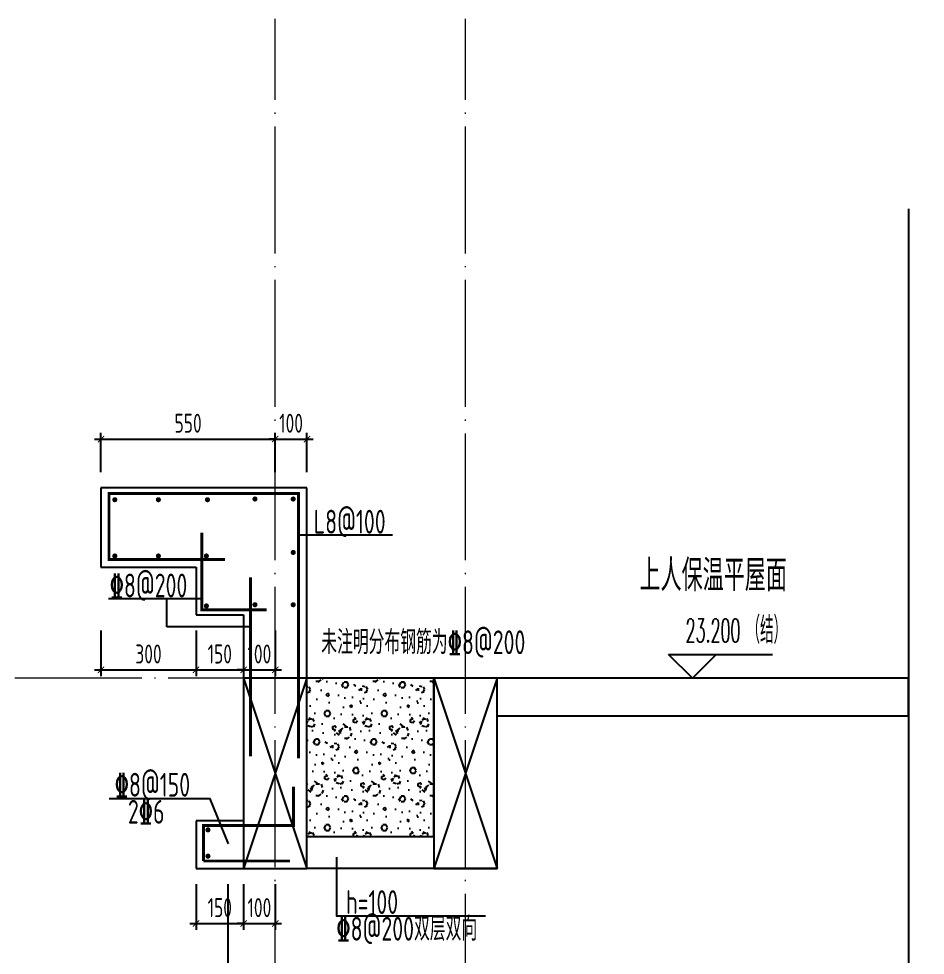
# Model space of a CAD drawing. Extents: x -668857 to 154266, y -275694 to 291306.
# Drawn here: x -18452 to -15592, y 159825 to 162779 of the extents above; entities that cross this region are included whole.
import ezdxf

# ---------------------------------------------------------------- set-up
doc = ezdxf.new("R2010")
doc.units = 0
doc.header["$LTSCALE"] = 1000
doc.linetypes.add('DOTE', pattern=[2.42, 2, -0.2, 0.02, -0.2])
doc.layers.get('0').update_dxf_attribs({"linetype": 'CONTINUOUS'})
doc.layers.get('DEFPOINTS').update_dxf_attribs({"linetype": 'CONTINUOUS'})
for name, color, linetype in [('3-屋面构造层', 157, 'CONTINUOUS'), ('DIM', 2, 'CONTINUOUS'), ('DIM_ELEV', 3, 'CONTINUOUS'), ('DIM_SYMB', 3, 'CONTINUOUS'), ('PUB_DIM', 3, 'CONTINUOUS'), ('PUB_TEXT', 2, 'CONTINUOUS'), ('REIN', 6, 'CONTINUOUS'), ('S-大样-砼线', 7, 'CONTINUOUS'), ('S-引出线', 40, 'CONTINUOUS'), ('TEXT', 2, 'CONTINUOUS'), ('WALL', 5, 'CONTINUOUS'), ('看线', 251, 'CONTINUOUS')]:
    doc.layers.add(name, color=color, linetype=linetype)
for name, color, linetype, lineweight in [('DOTE', 19, 'DOTE', 9), ('PUB_HATCH', 8, 'CONTINUOUS', 9), ('立面-洞口示意', 152, 'CONTINUOUS', 13)]:
    doc.layers.add(name, color=color, linetype=linetype, lineweight=lineweight)
doc.styles.add('_TCH_DIM', font='SIMPLEX.shx', dxfattribs={"width": 0.7, "bigfont": 'GBCBIG.shx'})
doc.styles.add('_TCH_DIM_T3', font='SIMPLEX', dxfattribs={"width": 0.705882, "bigfont": 'GBCBIG'})
doc.styles.add('TSSD_DIMENSION', font='Tssdeng.shx', dxfattribs={"width": 0.7, "bigfont": 'tssdchn.shx'})
doc.styles.add('TSSD_REIN', font='tssdeng.shx', dxfattribs={"width": 0.7, "height": 300, "bigfont": 'tssdchn.shx'})
doc.styles.add('w', font='tssdeng.shx', dxfattribs={"width": 0.8, "bigfont": 'tssdchn.shx'})
doc.dimstyles.new('_TCH_ARCH&&25', dxfattribs={"dimtxt": 74.375, "dimasz": 25, "dimexe": 62.5, "dimexo": 75, "dimgap": 25, "dimtad": 1, "dimdec": 0, "dimzin": 0, "dimdsep": 46, "dimtxsty": '_TCH_DIM_T3', "dimblk": 'ARCHTICK', "dimcen": 0.09, "dimclrt": 7, "dimazin": 0, "dimtfac": 1, "dimtdec": 0, "dimtix": 1, "dimtmove": 2, "dimatfit": 3, "dimldrblk": 'ARCHTICK', "dimfxl": 0, "dimtolj": 1, "dimtzin": 0, "dimarcsym": 0})
doc.dimstyles.new('TSSD_20_20', dxfattribs={"dimtxt": 60, "dimasz": 20, "dimexe": 20, "dimexo": 50, "dimgap": 20, "dimtad": 1, "dimdec": 0, "dimzin": 0, "dimdsep": 46, "dimtxsty": 'TSSD_DIMENSION', "dimblk": 'ARCHTICK', "dimblk1": 'ARCHTICK', "dimblk2": 'ARCHTICK', "dimcen": 0, "dimdle": 20, "dimclrt": 7, "dimadec": 0, "dimazin": 0, "dimtfac": 1, "dimtdec": 0, "dimtix": 1, "dimtmove": 2, "dimatfit": 3, "dimfxl": 0, "dimtolj": 1, "dimtzin": 0, "dimarcsym": 0})
pattern_1 = [(45, (0, 44.88), (-44.1941915, 44.1941915), [])]

# ---------------------------------------------------------------- blocks, each defined once
blk = doc.blocks.new('_ArchTick')
at = {"color": 0, "linetype": 'ByBlock', "const_width": 0.15}
blk.add_lwpolyline([(-0.5, -0.5), (0.5, 0.5)], dxfattribs=at)
blk = doc.blocks.new('*D3349')
at = {"layer": 'DEFPOINTS', "color": 0}
for p in [(-17892.9, 160099), (-17742.9, 160099), (-17742.9, 159925.3)]:
    blk.add_point(p, dxfattribs=at)
at = {"layer": 'DIM', "color": 0, "lineweight": -2}
for p, q in [((-17892.9, 160049), (-17892.9, 159905.3)), ((-17742.9, 160049), (-17742.9, 159905.3)), ((-17912.9, 159925.3), (-17722.9, 159925.3))]:
    blk.add_line(p, q, dxfattribs=at)
at = {"layer": 'DIM', "color": 0, "lineweight": -2, "xscale": 20, "yscale": 20, "zscale": 20, "rotation": 180}
blk.add_blockref('_ArchTick', (-17892.9, 159925.3), dxfattribs=at)
at = {"layer": 'DIM', "color": 0, "lineweight": -2, "xscale": 20, "yscale": 20, "zscale": 20}
blk.add_blockref('_ArchTick', (-17742.9, 159925.3), dxfattribs=at)
at = {"layer": 'DIM', "color": 7, "insert": (-17817.9, 159975.3), "char_height": 60, "attachment_point": 5, "style": 'TSSD_DIMENSION'}
blk.add_mtext('\\A1;150', dxfattribs=at)
blk = doc.blocks.new('*D3350')
at = {"layer": 'DEFPOINTS', "color": 0}
for p in [(-17742.9, 160099), (-17642.9, 160099), (-17642.9, 159925.3)]:
    blk.add_point(p, dxfattribs=at)
at = {"layer": 'DIM', "color": 0, "lineweight": -2}
for p, q in [((-17742.9, 160049), (-17742.9, 159905.3)), ((-17642.9, 160049), (-17642.9, 159905.3)), ((-17742.9, 159925.3), (-17762.9, 159925.3)), ((-17742.9, 159925.3), (-17642.9, 159925.3)), ((-17642.9, 159925.3), (-17622.9, 159925.3))]:
    blk.add_line(p, q, dxfattribs=at)
at = {"layer": 'DIM', "color": 0, "lineweight": -2, "xscale": 20, "yscale": 20, "zscale": 20}
blk.add_blockref('_ArchTick', (-17742.9, 159925.3), dxfattribs=at)
at = {"layer": 'DIM', "color": 0, "lineweight": -2, "xscale": 20, "yscale": 20, "zscale": 20, "rotation": 180}
blk.add_blockref('_ArchTick', (-17642.9, 159925.3), dxfattribs=at)
at = {"layer": 'DIM', "color": 7, "insert": (-17692.9, 159975.3), "char_height": 60, "attachment_point": 5, "style": 'TSSD_DIMENSION'}
blk.add_mtext('\\A1;100', dxfattribs=at)
blk = doc.blocks.new('*D3354')
at = {"layer": 'DEFPOINTS', "color": 0}
for p in [(-18192.9, 160899), (-17892.9, 160899), (-17892.9, 160725.3)]:
    blk.add_point(p, dxfattribs=at)
at = {"layer": 'DIM', "color": 0, "lineweight": -2}
for p, q in [((-18192.9, 160849), (-18192.9, 160705.3)), ((-17892.9, 160849), (-17892.9, 160705.3)), ((-18212.9, 160725.3), (-17872.9, 160725.3))]:
    blk.add_line(p, q, dxfattribs=at)
at = {"layer": 'DIM', "color": 0, "lineweight": -2, "xscale": 20, "yscale": 20, "zscale": 20, "rotation": 180}
blk.add_blockref('_ArchTick', (-18192.9, 160725.3), dxfattribs=at)
at = {"layer": 'DIM', "color": 0, "lineweight": -2, "xscale": 20, "yscale": 20, "zscale": 20}
blk.add_blockref('_ArchTick', (-17892.9, 160725.3), dxfattribs=at)
at = {"layer": 'DIM', "color": 7, "insert": (-18042.9, 160775.3), "char_height": 60, "attachment_point": 5, "style": 'TSSD_DIMENSION'}
blk.add_mtext('\\A1;300', dxfattribs=at)
blk = doc.blocks.new('*D3355')
at = {"layer": 'DEFPOINTS', "color": 0}
for p in [(-17892.9, 160899), (-17742.9, 160899), (-17742.9, 160725.3)]:
    blk.add_point(p, dxfattribs=at)
at = {"layer": 'DIM', "color": 0, "lineweight": -2}
for p, q in [((-17892.9, 160849), (-17892.9, 160705.3)), ((-17742.9, 160849), (-17742.9, 160705.3)), ((-17912.9, 160725.3), (-17722.9, 160725.3))]:
    blk.add_line(p, q, dxfattribs=at)
at = {"layer": 'DIM', "color": 0, "lineweight": -2, "xscale": 20, "yscale": 20, "zscale": 20, "rotation": 180}
blk.add_blockref('_ArchTick', (-17892.9, 160725.3), dxfattribs=at)
at = {"layer": 'DIM', "color": 0, "lineweight": -2, "xscale": 20, "yscale": 20, "zscale": 20}
blk.add_blockref('_ArchTick', (-17742.9, 160725.3), dxfattribs=at)
at = {"layer": 'DIM', "color": 7, "insert": (-17817.9, 160775.3), "char_height": 60, "attachment_point": 5, "style": 'TSSD_DIMENSION'}
blk.add_mtext('\\A1;150', dxfattribs=at)
blk = doc.blocks.new('*D3356')
at = {"layer": 'DEFPOINTS', "color": 0}
for p in [(-17742.9, 160899), (-17642.9, 160899), (-17642.9, 160725.3)]:
    blk.add_point(p, dxfattribs=at)
at = {"layer": 'DIM', "color": 0, "lineweight": -2}
for p, q in [((-17742.9, 160849), (-17742.9, 160705.3)), ((-17642.9, 160849), (-17642.9, 160705.3)), ((-17742.9, 160725.3), (-17762.9, 160725.3)), ((-17742.9, 160725.3), (-17642.9, 160725.3)), ((-17642.9, 160725.3), (-17622.9, 160725.3))]:
    blk.add_line(p, q, dxfattribs=at)
at = {"layer": 'DIM', "color": 0, "lineweight": -2, "xscale": 20, "yscale": 20, "zscale": 20}
blk.add_blockref('_ArchTick', (-17742.9, 160725.3), dxfattribs=at)
at = {"layer": 'DIM', "color": 0, "lineweight": -2, "xscale": 20, "yscale": 20, "zscale": 20, "rotation": 180}
blk.add_blockref('_ArchTick', (-17642.9, 160725.3), dxfattribs=at)
at = {"layer": 'DIM', "color": 7, "insert": (-17692.9, 160775.3), "char_height": 60, "attachment_point": 5, "style": 'TSSD_DIMENSION'}
blk.add_mtext('\\A1;100', dxfattribs=at)
blk = doc.blocks.new('*D3357')
at = {"layer": 'DEFPOINTS', "color": 0}
for p in [(-17642.9, 161453.2), (-18192.9, 161299), (-17642.9, 161299)]:
    blk.add_point(p, dxfattribs=at)
at = {"layer": 'DIM', "color": 0, "lineweight": -2}
for p, q in [((-18192.9, 161349), (-18192.9, 161473.2)), ((-17642.9, 161349), (-17642.9, 161473.2)), ((-18212.9, 161453.2), (-17622.9, 161453.2))]:
    blk.add_line(p, q, dxfattribs=at)
at = {"layer": 'DIM', "color": 0, "lineweight": -2, "xscale": 20, "yscale": 20, "zscale": 20, "rotation": 180}
blk.add_blockref('_ArchTick', (-18192.9, 161453.2), dxfattribs=at)
at = {"layer": 'DIM', "color": 0, "lineweight": -2, "xscale": 20, "yscale": 20, "zscale": 20}
blk.add_blockref('_ArchTick', (-17642.9, 161453.2), dxfattribs=at)
at = {"layer": 'DIM', "color": 7, "insert": (-17917.9, 161503.2), "char_height": 60, "attachment_point": 5, "style": 'TSSD_DIMENSION'}
blk.add_mtext('\\A1;550', dxfattribs=at)
blk = doc.blocks.new('*D3358')
at = {"layer": 'DEFPOINTS', "color": 0}
for p in [(-17542.9, 161453.2), (-17642.9, 161299), (-17542.9, 161299)]:
    blk.add_point(p, dxfattribs=at)
at = {"layer": 'DIM', "color": 0, "lineweight": -2}
for p, q in [((-17642.9, 161349), (-17642.9, 161473.2)), ((-17542.9, 161349), (-17542.9, 161473.2)), ((-17642.9, 161453.2), (-17662.9, 161453.2)), ((-17642.9, 161453.2), (-17542.9, 161453.2)), ((-17542.9, 161453.2), (-17522.9, 161453.2))]:
    blk.add_line(p, q, dxfattribs=at)
at = {"layer": 'DIM', "color": 0, "lineweight": -2, "xscale": 20, "yscale": 20, "zscale": 20}
blk.add_blockref('_ArchTick', (-17642.9, 161453.2), dxfattribs=at)
at = {"layer": 'DIM', "color": 0, "lineweight": -2, "xscale": 20, "yscale": 20, "zscale": 20, "rotation": 180}
blk.add_blockref('_ArchTick', (-17542.9, 161453.2), dxfattribs=at)
at = {"layer": 'DIM', "color": 7, "insert": (-17592.9, 161503.2), "char_height": 60, "attachment_point": 5, "style": 'TSSD_DIMENSION'}
blk.add_mtext('\\A1;100', dxfattribs=at)
blk = doc.blocks.new('A$C724E2FC0')
at = {"layer": 'REIN', "const_width": 9}
for points in [[(370, 974.1), (4.5, 974.1), (4.5, 1182.5), (602.2, 1182.5), (602.2, 347.5)], [(451.1, 353.1), (451.1, 917.8)], [(302.5, 23.5), (302.5, 135.2), (586.4, 135.2), (586.4, 258.2)]]:
    blk.add_lwpolyline(points, dxfattribs=at)
at = {"layer": 'REIN', "const_width": 8}
for points in [[(18.8, 1162.9, 1), (26.8, 1162.9, 1)], [(156.2, 1162.9, 1), (164.2, 1162.9, 1)], [(311.1, 1162.9, 1), (319.1, 1162.9, 1)], [(460.9, 1165.1, 1), (468.9, 1165.1, 1)], [(581.6, 1165.1, 1), (589.6, 1165.1, 1)], [(581.6, 996.6, 1), (589.6, 996.6, 1)], [(18.8, 985.4, 1), (26.8, 985.4, 1)], [(156.2, 985.4, 1), (164.2, 985.4, 1)], [(307.7, 985.4, 1), (315.7, 985.4, 1)], [(307.7, 827.9, 1), (315.7, 827.9, 1)], [(460.9, 831.7, 1), (468.9, 831.7, 1)], [(581.6, 831.7, 1), (589.6, 831.7, 1)], [(312.7, 121.6, 1), (320.7, 121.6, 1)], [(312.7, 38.7, 1), (320.7, 38.7, 1)]]:
    blk.add_lwpolyline(points, format="xyb", close=True, dxfattribs=at)
at = {"layer": 'REIN'}
for points in [[(297.1, 1058.5, 9, 9, 0), (297.1, 815.8, 9, 9, 0), (501.6, 815.8, 9, 9, 0)], [(302.5, 23.5, 9, 9, 0), (575, 23.5, 9, 9, 0)]]:
    blk.add_lwpolyline(points, format="xyseb", dxfattribs=at)
at = {"layer": 'S-大样-砼线'}
for p, q in [((429, 600), (629, 0)), ((629, 600), (429, 0))]:
    blk.add_line(p, q, dxfattribs=at)
blk.add_lwpolyline([(629, 600), (429, 600), (429, 0), (629, 0)], close=True, dxfattribs=at)
at = {"layer": 'S-引出线'}
for p, q in [((598.2, 1052), (898.4, 1052)), ((3.2, 850.8), (297.1, 850.8)), ((186.9, 761.6), (186.9, 850.8)), ((451.1, 761.6), (186.9, 761.6))]:
    blk.add_line(p, q, dxfattribs=at)
blk.add_lwpolyline([(381.7, 78), (323.7, 219.5), (5.3, 219.5)], dxfattribs=at)
at = {"layer": 'TEXT'}
blk.add_lwpolyline([(722.2, 35.8), (722.2, -149.7), (1192, -149.7)], dxfattribs=at)
at = {"layer": 'TEXT', "style": 'TSSD_REIN', "width": 0.7}
for s, p in [('L8@100', (650.3, 1056.1)), ('%%1328@200', (6.4, 854.9)), ('未注明分布钢筋为%%1328@200', (674, 675.8)), ('%%1328@150', (22.3, 226.3)), ('2%%1326', (64.1, 141.1)), ('h=100', (752.1, -143.7)), ('%%1328@200双层双向', (721.7, -227.9))]:
    blk.add_text(s, height=75, rotation=0, dxfattribs=at).set_placement(p)
blk = doc.blocks.new('*D2304')
at = {"layer": 'DEFPOINTS', "color": 0}
for p in [(1114128.3, 465143.4), (1114278.3, 465143.4), (1114278.3, 464969.7)]:
    blk.add_point(p, dxfattribs=at)
at = {"layer": 'PUB_DIM', "color": 0, "lineweight": -2}
for p, q in [((1114128.3, 465068.4), (1114128.3, 464907.2)), ((1114278.3, 465068.4), (1114278.3, 464907.2)), ((1114128.3, 464969.7), (1114278.3, 464969.7))]:
    blk.add_line(p, q, dxfattribs=at)
at = {"layer": 'PUB_DIM', "color": 0, "lineweight": -2, "xscale": 25, "yscale": 25, "zscale": 25, "rotation": 180}
blk.add_blockref('_ArchTick', (1114128.3, 464969.7), dxfattribs=at)
at = {"layer": 'PUB_DIM', "color": 0, "lineweight": -2, "xscale": 25, "yscale": 25, "zscale": 25}
blk.add_blockref('_ArchTick', (1114278.3, 464969.7), dxfattribs=at)
at = {"layer": 'PUB_DIM', "color": 7, "insert": (1114178.9, 465038.4), "char_height": 74.38, "attachment_point": 5, "style": '_TCH_DIM_T3'}
blk.add_mtext('\\A1;150', dxfattribs=at)
blk = doc.blocks.new('*D2305')
at = {"layer": 'DEFPOINTS', "color": 0}
for p in [(1114278.3, 465143.4), (1114378.3, 465143.4), (1114378.3, 464969.7)]:
    blk.add_point(p, dxfattribs=at)
at = {"layer": 'PUB_DIM', "color": 0, "lineweight": -2}
for p, q in [((1114278.3, 465068.4), (1114278.3, 464907.2)), ((1114378.3, 465068.4), (1114378.3, 464907.2)), ((1114278.3, 464969.7), (1114253.3, 464969.7)), ((1114278.3, 464969.7), (1114378.3, 464969.7)), ((1114378.3, 464969.7), (1114403.3, 464969.7))]:
    blk.add_line(p, q, dxfattribs=at)
at = {"layer": 'PUB_DIM', "color": 0, "lineweight": -2, "xscale": 25, "yscale": 25, "zscale": 25}
blk.add_blockref('_ArchTick', (1114278.3, 464969.7), dxfattribs=at)
at = {"layer": 'PUB_DIM', "color": 0, "lineweight": -2, "xscale": 25, "yscale": 25, "zscale": 25, "rotation": 180}
blk.add_blockref('_ArchTick', (1114378.3, 464969.7), dxfattribs=at)
at = {"layer": 'PUB_DIM', "color": 7, "insert": (1114328.3, 465031.8), "char_height": 74.38, "attachment_point": 5, "style": '_TCH_DIM_T3'}
blk.add_mtext('\\A1;100', dxfattribs=at)
blk = doc.blocks.new('*D2306')
at = {"layer": 'DEFPOINTS', "color": 0}
for p in [(1114378.3, 465143.4), (1114478.3, 465143.4), (1114478.3, 464969.7)]:
    blk.add_point(p, dxfattribs=at)
at = {"layer": 'PUB_DIM', "color": 0, "lineweight": -2}
for p, q in [((1114378.3, 465068.4), (1114378.3, 464907.2)), ((1114478.3, 465068.4), (1114478.3, 464907.2)), ((1114378.3, 464969.7), (1114353.3, 464969.7)), ((1114378.3, 464969.7), (1114478.3, 464969.7)), ((1114478.3, 464969.7), (1114503.3, 464969.7))]:
    blk.add_line(p, q, dxfattribs=at)
at = {"layer": 'PUB_DIM', "color": 0, "lineweight": -2, "xscale": 25, "yscale": 25, "zscale": 25}
blk.add_blockref('_ArchTick', (1114378.3, 464969.7), dxfattribs=at)
at = {"layer": 'PUB_DIM', "color": 0, "lineweight": -2, "xscale": 25, "yscale": 25, "zscale": 25, "rotation": 180}
blk.add_blockref('_ArchTick', (1114478.3, 464969.7), dxfattribs=at)
at = {"layer": 'PUB_DIM', "color": 7, "insert": (1114428.3, 465031.8), "char_height": 74.38, "attachment_point": 5, "style": '_TCH_DIM_T3'}
blk.add_mtext('\\A1;100', dxfattribs=at)
blk = doc.blocks.new('*D2307')
at = {"layer": 'DEFPOINTS', "color": 0}
for p in [(1115078.3, 465643.4), (1115244.2, 465643.4), (1115078.3, 465143.4)]:
    blk.add_point(p, dxfattribs=at)
at = {"layer": 'PUB_DIM', "color": 0, "lineweight": -2}
for p, q in [((1115153.3, 465643.4), (1115306.7, 465643.4)), ((1115244.2, 465143.4), (1115244.2, 465643.4)), ((1115153.3, 465143.4), (1115306.7, 465143.4))]:
    blk.add_line(p, q, dxfattribs=at)
at = {"layer": 'PUB_DIM', "color": 0, "lineweight": -2, "xscale": 25, "yscale": 25, "zscale": 25}
for p, rotation in [((1115244.2, 465643.4), 90), ((1115244.2, 465143.4), 270)]:
    blk.add_blockref('_ArchTick', p, dxfattribs=dict(at, rotation=rotation))
at = {"layer": 'PUB_DIM', "color": 7, "insert": (1115182, 465393.4), "char_height": 74.38, "attachment_point": 5, "rotation": 90, "style": '_TCH_DIM_T3'}
blk.add_mtext('\\A1;500', dxfattribs=at)
blk = doc.blocks.new('*D2308')
at = {"layer": 'DEFPOINTS', "color": 0}
for p in [(1113953.7, 465743.4), (1114128.3, 465743.4), (1114128.3, 465643.4)]:
    blk.add_point(p, dxfattribs=at)
at = {"layer": 'PUB_DIM', "color": 0, "lineweight": -2}
for p, q in [((1114053.3, 465743.4), (1113891.2, 465743.4)), ((1113953.7, 465643.4), (1113953.7, 465743.4)), ((1114053.3, 465643.4), (1113891.2, 465643.4))]:
    blk.add_line(p, q, dxfattribs=at)
at = {"layer": 'PUB_DIM', "color": 0, "lineweight": -2, "xscale": 25, "yscale": 25, "zscale": 25}
for p, rotation in [((1113953.7, 465743.4), 90), ((1113953.7, 465643.4), 270)]:
    blk.add_blockref('_ArchTick', p, dxfattribs=dict(at, rotation=rotation))
at = {"layer": 'PUB_DIM', "color": 7, "insert": (1113891.5, 465726.1), "char_height": 74.38, "attachment_point": 5, "rotation": 90, "style": '_TCH_DIM_T3'}
blk.add_mtext('\\A1;100', dxfattribs=at)
blk = doc.blocks.new('*D2309')
at = {"layer": 'DEFPOINTS', "color": 0}
for p in [(1113953.7, 465493.4), (1114128.3, 465493.4), (1114128.3, 465243.4)]:
    blk.add_point(p, dxfattribs=at)
at = {"layer": 'PUB_DIM', "color": 0, "lineweight": -2}
for p, q in [((1114053.3, 465493.4), (1113891.2, 465493.4)), ((1113953.7, 465243.4), (1113953.7, 465493.4)), ((1114053.3, 465243.4), (1113891.2, 465243.4))]:
    blk.add_line(p, q, dxfattribs=at)
at = {"layer": 'PUB_DIM', "color": 0, "lineweight": -2, "xscale": 25, "yscale": 25, "zscale": 25}
for p, rotation in [((1113953.7, 465493.4), 90), ((1113953.7, 465243.4), 270)]:
    blk.add_blockref('_ArchTick', p, dxfattribs=dict(at, rotation=rotation))
at = {"layer": 'PUB_DIM', "color": 7, "insert": (1113891.5, 465368.4), "char_height": 74.38, "attachment_point": 5, "rotation": 90, "style": '_TCH_DIM_T3'}
blk.add_mtext('\\A1;250', dxfattribs=at)
blk = doc.blocks.new('*D2310')
at = {"layer": 'DEFPOINTS', "color": 0}
for p in [(1113953.7, 465243.4), (1114128.3, 465243.4), (1114128.3, 465143.4)]:
    blk.add_point(p, dxfattribs=at)
at = {"layer": 'PUB_DIM', "color": 0, "lineweight": -2}
for p, q in [((1113953.7, 465243.4), (1113953.7, 465268.4)), ((1114053.3, 465243.4), (1113891.2, 465243.4)), ((1113953.7, 465143.4), (1113953.7, 465243.4)), ((1114053.3, 465143.4), (1113891.2, 465143.4)), ((1113953.7, 465143.4), (1113953.7, 465118.4))]:
    blk.add_line(p, q, dxfattribs=at)
at = {"layer": 'PUB_DIM', "color": 0, "lineweight": -2, "xscale": 25, "yscale": 25, "zscale": 25}
for p, rotation in [((1113953.7, 465243.4), 270), ((1113953.7, 465143.4), 90)]:
    blk.add_blockref('_ArchTick', p, dxfattribs=dict(at, rotation=rotation))
at = {"layer": 'PUB_DIM', "color": 7, "insert": (1113891.5, 465193.4), "char_height": 74.38, "attachment_point": 5, "rotation": 90, "style": '_TCH_DIM_T3'}
blk.add_mtext('\\A1;100', dxfattribs=at)
blk = doc.blocks.new('*D2311')
at = {"layer": 'DEFPOINTS', "color": 0}
for p in [(1113953.7, 465143.4), (1114128.3, 465143.4), (1114128.3, 464693.4)]:
    blk.add_point(p, dxfattribs=at)
at = {"layer": 'PUB_DIM', "color": 0, "lineweight": -2}
for p, q in [((1114053.3, 465143.4), (1113891.2, 465143.4)), ((1113953.7, 464693.4), (1113953.7, 465143.4)), ((1114053.3, 464693.4), (1113891.2, 464693.4))]:
    blk.add_line(p, q, dxfattribs=at)
at = {"layer": 'PUB_DIM', "color": 0, "lineweight": -2, "xscale": 25, "yscale": 25, "zscale": 25}
for p, rotation in [((1113953.7, 465143.4), 90), ((1113953.7, 464693.4), 270)]:
    blk.add_blockref('_ArchTick', p, dxfattribs=dict(at, rotation=rotation))
at = {"layer": 'PUB_DIM', "color": 7, "insert": (1113891.5, 464918.4), "char_height": 74.38, "attachment_point": 5, "rotation": 90, "style": '_TCH_DIM_T3'}
blk.add_mtext('\\A1;450', dxfattribs=at)
blk = doc.blocks.new('*D2312')
at = {"layer": 'DEFPOINTS', "color": 0}
for p in [(1113953.7, 464643.4), (1114128.3, 464643.4), (1114128.3, 464543.4)]:
    blk.add_point(p, dxfattribs=at)
at = {"layer": 'PUB_DIM', "color": 0, "lineweight": -2}
for p, q in [((1114053.3, 464643.4), (1113891.2, 464643.4)), ((1113953.7, 464543.4), (1113953.7, 464643.4)), ((1114053.3, 464543.4), (1113891.2, 464543.4))]:
    blk.add_line(p, q, dxfattribs=at)
at = {"layer": 'PUB_DIM', "color": 0, "lineweight": -2, "xscale": 25, "yscale": 25, "zscale": 25}
for p, rotation in [((1113953.7, 464643.4), 90), ((1113953.7, 464543.4), 270)]:
    blk.add_blockref('_ArchTick', p, dxfattribs=dict(at, rotation=rotation))
at = {"layer": 'PUB_DIM', "color": 7, "insert": (1113891.5, 464522.7), "char_height": 74.38, "attachment_point": 5, "rotation": 90, "style": '_TCH_DIM_T3'}
blk.add_mtext('\\A1;100', dxfattribs=at)
blk = doc.blocks.new('*D2313')
at = {"layer": 'DEFPOINTS', "color": 0}
for p in [(1114128.3, 464543.4), (1114278.3, 464543.4), (1114278.3, 464369.7)]:
    blk.add_point(p, dxfattribs=at)
at = {"layer": 'PUB_DIM', "color": 0, "lineweight": -2}
for p, q in [((1114128.3, 464468.4), (1114128.3, 464307.2)), ((1114278.3, 464468.4), (1114278.3, 464307.2)), ((1114128.3, 464369.7), (1114103.3, 464369.7)), ((1114128.3, 464369.7), (1114278.3, 464369.7)), ((1114278.3, 464369.7), (1114303.3, 464369.7))]:
    blk.add_line(p, q, dxfattribs=at)
at = {"layer": 'PUB_DIM', "color": 0, "lineweight": -2, "xscale": 25, "yscale": 25, "zscale": 25}
blk.add_blockref('_ArchTick', (1114128.3, 464369.7), dxfattribs=at)
at = {"layer": 'PUB_DIM', "color": 0, "lineweight": -2, "xscale": 25, "yscale": 25, "zscale": 25, "rotation": 180}
blk.add_blockref('_ArchTick', (1114278.3, 464369.7), dxfattribs=at)
at = {"layer": 'PUB_DIM', "color": 7, "insert": (1114203.3, 464431.8), "char_height": 74.38, "attachment_point": 5, "style": '_TCH_DIM_T3'}
blk.add_mtext('\\A1;150', dxfattribs=at)
blk = doc.blocks.new('*D2314')
at = {"layer": 'DEFPOINTS', "color": 0}
for p in [(1114278.3, 464543.4), (1114378.3, 464543.4), (1114378.3, 464369.7)]:
    blk.add_point(p, dxfattribs=at)
at = {"layer": 'PUB_DIM', "color": 0, "lineweight": -2}
for p, q in [((1114278.3, 464468.4), (1114278.3, 464307.2)), ((1114378.3, 464468.4), (1114378.3, 464307.2)), ((1114278.3, 464369.7), (1114253.3, 464369.7)), ((1114278.3, 464369.7), (1114378.3, 464369.7)), ((1114378.3, 464369.7), (1114403.3, 464369.7))]:
    blk.add_line(p, q, dxfattribs=at)
at = {"layer": 'PUB_DIM', "color": 0, "lineweight": -2, "xscale": 25, "yscale": 25, "zscale": 25}
blk.add_blockref('_ArchTick', (1114278.3, 464369.7), dxfattribs=at)
at = {"layer": 'PUB_DIM', "color": 0, "lineweight": -2, "xscale": 25, "yscale": 25, "zscale": 25, "rotation": 180}
blk.add_blockref('_ArchTick', (1114378.3, 464369.7), dxfattribs=at)
at = {"layer": 'PUB_DIM', "color": 7, "insert": (1114328.3, 464431.8), "char_height": 74.38, "attachment_point": 5, "style": '_TCH_DIM_T3'}
blk.add_mtext('\\A1;100', dxfattribs=at)
blk = doc.blocks.new('*D2315')
at = {"layer": 'DEFPOINTS', "color": 0}
for p in [(1114278.3, 465895.7), (1114128.3, 465743.4), (1114278.3, 465743.4)]:
    blk.add_point(p, dxfattribs=at)
at = {"layer": 'PUB_DIM', "color": 0, "lineweight": -2}
for p, q in [((1114128.3, 465818.4), (1114128.3, 465958.2)), ((1114278.3, 465818.4), (1114278.3, 465958.2)), ((1114128.3, 465895.7), (1114103.3, 465895.7)), ((1114128.3, 465895.7), (1114278.3, 465895.7)), ((1114278.3, 465895.7), (1114303.3, 465895.7))]:
    blk.add_line(p, q, dxfattribs=at)
at = {"layer": 'PUB_DIM', "color": 0, "lineweight": -2, "xscale": 25, "yscale": 25, "zscale": 25}
blk.add_blockref('_ArchTick', (1114128.3, 465895.7), dxfattribs=at)
at = {"layer": 'PUB_DIM', "color": 0, "lineweight": -2, "xscale": 25, "yscale": 25, "zscale": 25, "rotation": 180}
blk.add_blockref('_ArchTick', (1114278.3, 465895.7), dxfattribs=at)
at = {"layer": 'PUB_DIM', "color": 7, "insert": (1114203.3, 465957.9), "char_height": 74.38, "attachment_point": 5, "style": '_TCH_DIM_T3'}
blk.add_mtext('\\A1;150', dxfattribs=at)
blk = doc.blocks.new('*D2316')
at = {"layer": 'DEFPOINTS', "color": 0}
for p in [(1114378.3, 465895.7), (1114278.3, 465743.4), (1114378.3, 465743.4)]:
    blk.add_point(p, dxfattribs=at)
at = {"layer": 'PUB_DIM', "color": 0, "lineweight": -2}
for p, q in [((1114278.3, 465818.4), (1114278.3, 465958.2)), ((1114378.3, 465818.4), (1114378.3, 465958.2)), ((1114278.3, 465895.7), (1114253.3, 465895.7)), ((1114278.3, 465895.7), (1114378.3, 465895.7)), ((1114378.3, 465895.7), (1114403.3, 465895.7))]:
    blk.add_line(p, q, dxfattribs=at)
at = {"layer": 'PUB_DIM', "color": 0, "lineweight": -2, "xscale": 25, "yscale": 25, "zscale": 25}
blk.add_blockref('_ArchTick', (1114278.3, 465895.7), dxfattribs=at)
at = {"layer": 'PUB_DIM', "color": 0, "lineweight": -2, "xscale": 25, "yscale": 25, "zscale": 25, "rotation": 180}
blk.add_blockref('_ArchTick', (1114378.3, 465895.7), dxfattribs=at)
at = {"layer": 'PUB_DIM', "color": 7, "insert": (1114328.3, 465957.9), "char_height": 74.38, "attachment_point": 5, "style": '_TCH_DIM_T3'}
blk.add_mtext('\\A1;100', dxfattribs=at)
blk = doc.blocks.new('*D2317')
at = {"layer": 'DEFPOINTS', "color": 0}
for p in [(1115652.5, 465143.4), (1115818.5, 465143.4), (1115652.5, 465058.4)]:
    blk.add_point(p, dxfattribs=at)
at = {"layer": 'PUB_DIM', "color": 0, "lineweight": -2}
for p, q in [((1115727.5, 465143.4), (1115881, 465143.4)), ((1115818.5, 465143.4), (1115818.5, 465168.4)), ((1115818.5, 465058.4), (1115818.5, 465143.4)), ((1115727.5, 465058.4), (1115881, 465058.4)), ((1115818.5, 465058.4), (1115818.5, 465033.4))]:
    blk.add_line(p, q, dxfattribs=at)
at = {"layer": 'PUB_DIM', "color": 0, "lineweight": -2, "xscale": 25, "yscale": 25, "zscale": 25}
for p, rotation in [((1115818.5, 465143.4), 270), ((1115818.5, 465058.4), 90)]:
    blk.add_blockref('_ArchTick', p, dxfattribs=dict(at, rotation=rotation))
at = {"layer": 'PUB_DIM', "color": 7, "insert": (1115756.3, 465100.9), "char_height": 74.38, "attachment_point": 5, "rotation": 90, "style": '_TCH_DIM_T3'}
blk.add_mtext('\\A1;85', dxfattribs=at)
blk = doc.blocks.new('*D2318')
at = {"layer": 'DEFPOINTS', "color": 0}
for p in [(1114278.3, 465643.4), (1113953.7, 465493.4), (1114278.3, 465493.4)]:
    blk.add_point(p, dxfattribs=at)
at = {"layer": 'PUB_DIM', "color": 0, "lineweight": -2}
for p, q in [((1114203.3, 465643.4), (1113891.2, 465643.4)), ((1113953.7, 465643.4), (1113953.7, 465668.4)), ((1113953.7, 465643.4), (1113953.7, 465493.4)), ((1114203.3, 465493.4), (1113891.2, 465493.4)), ((1113953.7, 465493.4), (1113953.7, 465468.4))]:
    blk.add_line(p, q, dxfattribs=at)
at = {"layer": 'PUB_DIM', "color": 0, "lineweight": -2, "xscale": 25, "yscale": 25, "zscale": 25}
for p, rotation in [((1113953.7, 465643.4), 270), ((1113953.7, 465493.4), 90)]:
    blk.add_blockref('_ArchTick', p, dxfattribs=dict(at, rotation=rotation))
at = {"layer": 'PUB_DIM', "color": 7, "insert": (1113891.5, 465568.4), "char_height": 74.38, "attachment_point": 5, "rotation": 90, "style": '_TCH_DIM_T3'}
blk.add_mtext('\\A1;150', dxfattribs=at)
blk = doc.blocks.new('*D2303')
at = {"layer": 'DEFPOINTS', "color": 0}
for p in [(1114128.3, 464693.4), (1113953.7, 464643.4), (1114128.3, 464643.4)]:
    blk.add_point(p, dxfattribs=at)
at = {"layer": 'PUB_DIM', "color": 0, "lineweight": -2}
for p, q in [((1113953.7, 464693.4), (1113953.7, 464718.4)), ((1114053.3, 464693.4), (1113891.2, 464693.4)), ((1113953.7, 464693.4), (1113953.7, 464643.4)), ((1114053.3, 464643.4), (1113891.2, 464643.4)), ((1113953.7, 464643.4), (1113953.7, 464618.4))]:
    blk.add_line(p, q, dxfattribs=at)
at = {"layer": 'PUB_DIM', "color": 0, "lineweight": -2, "xscale": 25, "yscale": 25, "zscale": 25}
for p, rotation in [((1113953.7, 464693.4), 270), ((1113953.7, 464643.4), 90)]:
    blk.add_blockref('_ArchTick', p, dxfattribs=dict(at, rotation=rotation))
at = {"layer": 'PUB_DIM', "color": 7, "insert": (1113891.5, 464668.4), "char_height": 74.38, "attachment_point": 5, "rotation": 90, "style": '_TCH_DIM_T3'}
blk.add_mtext('\\A1;50', dxfattribs=at)
blk = doc.blocks.new('FSDFSFSFSFEFSFESF')
at = {"layer": 'PUB_HATCH'}
h = blk.add_hatch(dxfattribs=at)
h.set_pattern_fill('普通砖', color=256, scale=25, style=0)
h.set_pattern_definition(pattern_1)
h.paths.add_polyline_path([(1114378.3, 465493.4), (1114278.3, 465493.4), (1114278.3, 465243.4), (1114378.3, 465243.4)])
h = blk.add_hatch(dxfattribs=at)
h.set_pattern_fill('普通砖', color=256, scale=25, style=0)
h.set_pattern_definition(pattern_1)
h.paths.add_polyline_path([(1114278.3, 464693.4), (1114478.3, 464693.4), (1114478.3, 465143.4), (1114278.3, 465143.4)])
at = {"layer": 'REIN'}
for points in [[(1114144.1, 465657.4, 9, 9, 0), (1114144.1, 465724.6, 9, 9, 0), (1114456.2, 465724.6, 9, 9, 0), (1114456.2, 465508.6, 9, 9, 0), (1114298.9, 465508.6, 9, 9, 0), (1114298.9, 465625.9, 9, 9, 0), (1115051.5, 465625.9, 9, 9, 0), (1115051.5, 464790.8, 9, 9, 0)], [(1114900.4, 464796.4, 9, 9, 0), (1114900.4, 465607.6, 9, 9, 0), (1115035.2, 465607.6, 9, 9, 0)], [(1114148.9, 464567.6, 9, 9, 0), (1115049.3, 464567.6, 9, 9, 0), (1115049.3, 464699.1, 9, 9, 0)]]:
    blk.add_lwpolyline(points, format="xyseb", dxfattribs=at)
at = {"layer": 'REIN', "const_width": 8}
for points in [[(1114157.4, 465710, 1), (1114165.4, 465710, 1)], [(1114298.9, 465710, 1), (1114306.9, 465710, 1)], [(1114437.2, 465709.1, 1), (1114445.2, 465709.1, 1)], [(1114309.1, 465609.1, 1), (1114317.1, 465609.1, 1)], [(1114437.9, 465611.7, 1), (1114445.9, 465611.7, 1)], [(1114596.5, 465609.1, 1), (1114604.5, 465609.1, 1)], [(1114742.5, 465609.1, 1), (1114750.5, 465609.1, 1)], [(1114910.2, 465589.9, 1), (1114918.2, 465589.9, 1)], [(1115030.9, 465589.9, 1), (1115038.9, 465589.9, 1)], [(1114313.7, 465523, 1), (1114321.7, 465523, 1)], [(1114437.9, 465523.9, 1), (1114445.9, 465523.9, 1)], [(1114597.5, 465524.6, 1), (1114605.5, 465524.6, 1)], [(1114742.8, 465524.6, 1), (1114750.8, 465524.6, 1)], [(1114910.1, 465524.6, 1), (1114918.1, 465524.6, 1)], [(1114910.2, 465411.6, 1), (1114918.2, 465411.6, 1)], [(1115030.9, 465411.6, 1), (1115038.9, 465411.6, 1)], [(1114910.2, 465227.4, 1), (1114918.2, 465227.4, 1)], [(1115030.9, 465227.4, 1), (1115038.9, 465227.4, 1)], [(1114166.7, 465210, 1), (1114174.7, 465210, 1)], [(1114308.2, 465210, 1), (1114316.2, 465210, 1)], [(1114438.2, 465210, 1), (1114446.2, 465210, 1)], [(1114317.4, 464662, 1), (1114325.4, 464662, 1)], [(1114487.3, 464661.2, 1), (1114495.3, 464661.2, 1)], [(1114661.3, 464661.2, 1), (1114669.3, 464661.2, 1)], [(1114165.6, 464613.7, 1), (1114173.6, 464613.7, 1)], [(1114317, 464613.1, 1), (1114325, 464613.1, 1)], [(1114163.7, 464582, 1), (1114171.7, 464582, 1)], [(1114315.6, 464582.2, 1), (1114323.6, 464582.2, 1)], [(1114488.3, 464583.6, 1), (1114496.3, 464583.6, 1)], [(1114664.2, 464583.6, 1), (1114672.2, 464583.6, 1)]]:
    blk.add_lwpolyline(points, format="xyb", close=True, dxfattribs=at)
at = {"layer": 'REIN', "const_width": 9}
for points in [[(1114298.9, 465508.6), (1114999, 465508.6)], [(1114153.2, 465161.2), (1114153.2, 465225), (1114457.1, 465225), (1114457.1, 465167)], [(1114305, 464570.6), (1114305, 464676.3), (1115013.8, 464676.3), (1115013.8, 464913.2)], [(1114155, 464575.9), (1114155, 464626.3), (1114526, 464626.3)]]:
    blk.add_lwpolyline(points, dxfattribs=at)
at = {"layer": 'S-大样-砼线'}
for p, q in [((1114878.3, 465058.4), (1115078.3, 464543.4)), ((1115078.3, 465058.4), (1114878.3, 464543.4))]:
    blk.add_line(p, q, dxfattribs=at)
blk.add_lwpolyline([(1115078.3, 465058.4), (1114878.3, 465058.4), (1114878.3, 464543.4), (1115078.3, 464543.4)], close=True, dxfattribs=at)
at = {"layer": 'S-引出线'}
for p, q in [((1114600.5, 465609.1), (1114600.5, 465712.3)), ((1114600.5, 465712.3), (1114792.8, 465712.3)), ((1114495.7, 465508.6), (1114495.7, 465418.8)), ((1114495.7, 465418.8), (1114743.4, 465418.8)), ((1114914.2, 465227.4), (1115526, 465227.4)), ((1114603.2, 465174.4), (1114900.4, 465174.4)), ((1114533.7, 464750.3), (1114822.6, 464750.3)), ((1114533.7, 464676.3), (1114533.7, 464750.3)), ((1114574.8, 464567.6), (1114574.8, 464442.9)), ((1114574.8, 464442.9), (1114838.8, 464442.9))]:
    blk.add_line(p, q, dxfattribs=at)
for points in [[(1114847.1, 465625.9), (1114847.1, 465696.7), (1115134.9, 465696.7)], [(1114413.9, 465225), (1114430.1, 465328.4), (1114748.5, 465328.4)], [(1114233.6, 464626.3), (1114228.9, 464731.5), (1113978.7, 464731.5)]]:
    blk.add_lwpolyline(points, dxfattribs=at)
at = {"layer": 'WALL'}
for p, q in [((1114478.3, 465743.4), (1114128.3, 465743.4)), ((1114128.3, 465643.4), (1114128.3, 465743.4)), ((1114478.3, 465643.4), (1114478.3, 465743.4)), ((1114278.3, 465643.4), (1114128.3, 465643.4)), ((1114278.3, 465643.4), (1114278.3, 465643.4)), ((1114278.3, 465643.4), (1114278.3, 465643.4)), ((1114278.3, 465493.4), (1114278.3, 465643.4)), ((1115078.3, 465643.4), (1114478.3, 465643.4)), ((1115078.3, 465058.4), (1115078.3, 465643.4)), ((1114385, 465493.4), (1114278.3, 465493.4)), ((1114278.3, 465243.4), (1114278.3, 465493.4)), ((1114278.3, 465493.4), (1114378.3, 465493.4)), ((1114378.3, 465243.4), (1114378.3, 465493.4)), ((1114878.3, 465493.4), (1114385, 465493.4)), ((1114878.3, 465058.4), (1114878.3, 465493.4)), ((1114478.3, 465243.4), (1114128.3, 465243.4)), ((1114128.3, 465143.4), (1114128.3, 465243.4)), ((1114278.3, 465243.4), (1114378.3, 465243.4)), ((1114478.3, 465143.4), (1114478.3, 465243.4)), ((1114478.3, 465143.4), (1114128.3, 465143.4)), ((1114278.3, 464643.4), (1114278.3, 465143.4)), ((1114478.3, 464693.4), (1114478.3, 465143.4)), ((1114878.3, 464643.4), (1114878.3, 465058.4)), ((1116376.8, 465058.4), (1115078.3, 465058.4)), ((1116376.8, 464958.4), (1115078.3, 464958.4)), ((1115078.3, 464543.4), (1115078.3, 464958.4)), ((1114878.3, 464693.4), (1114278.3, 464693.4)), ((1114278.3, 464643.4), (1114278.3, 464693.4)), ((1114278.3, 464643.4), (1114128.3, 464643.4)), ((1114128.3, 464543.4), (1114128.3, 464643.4)), ((1115078.3, 464543.4), (1114128.3, 464543.4))]:
    blk.add_line(p, q, dxfattribs=at)
at = {"layer": '看线'}
blk.add_line((1114228.3, 467393.4), (1114228.3, 465805.1), dxfattribs=at)
at = {"layer": '立面-洞口示意'}
blk.add_lwpolyline([(1114482.9, 464693.4), (1114552.4, 465449.9), (1114878.3, 465493.4)], dxfattribs=at)
at = {"layer": 'TEXT', "width": 0.7}
for s, style, p in [('%%1326@200', 'w', (1114532.6, 465713.7)), ('L10@150', 'w', (1114846.1, 465698.2)), ('%%1326@200', 'w', (1114506, 465416.2)), ('%%1326@200', 'w', (1114456.2, 465332.9)), ('3%%1326', 'w', (1114499.6, 465250.8)), ('%%1328@200', 'w', (1115277.9, 465231.6)), ('%%1328@200', 'w', (1114611.2, 465179.4)), ('未注明分布钢筋为%%1326@200', 'TSSD_REIN', (1115148.1, 464837.8)), ('L8@200', 'TSSD_REIN', (1113981.5, 464730.9)), ('L10@150', 'TSSD_REIN', (1114539.1, 464757.4)), ('L6@200', 'TSSD_REIN', (1114586.1, 464449.3))]:
    blk.add_text(s, height=75, rotation=0, dxfattribs=dict(at, style=style)).set_placement(p)
at = {"layer": 'PUB_DIM'}
for p1, p2, distance, picture, middle in [((1114128.3, 465743.4), (1114278.3, 465743.4), 152.3, '*D2315', (1114203.3, 465957.9)), ((1114278.3, 465743.4), (1114378.3, 465743.4), 152.3, '*D2316', (1114328.3, 465957.9)), ((1115078.3, 465143.4), (1115078.3, 465643.4), -166, '*D2307', (1115182, 465393.4)), ((1114128.3, 465243.4), (1114128.3, 465493.4), 174.6, '*D2309', (1113891.5, 465368.4)), ((1114128.3, 465143.4), (1114128.3, 465243.4), 174.6, '*D2310', (1113891.5, 465193.4)), ((1114128.3, 464693.4), (1114128.3, 465143.4), 174.6, '*D2311', (1113891.5, 464918.4)), ((1114278.3, 465143.4), (1114378.3, 465143.4), -173.7, '*D2305', (1114328.3, 465031.8)), ((1114378.3, 465143.4), (1114478.3, 465143.4), -173.7, '*D2306', (1114428.3, 465031.8)), ((1115652.5, 465058.4), (1115652.5, 465143.4), -166, '*D2317', (1115756.3, 465100.9)), ((1114128.3, 464543.4), (1114278.3, 464543.4), -173.7, '*D2313', (1114203.3, 464431.8)), ((1114278.3, 464543.4), (1114378.3, 464543.4), -173.7, '*D2314', (1114328.3, 464431.8))]:
    dim = blk.add_aligned_dim(p1=p1, p2=p2, distance=distance, dimstyle='_TCH_ARCH&&25', dxfattribs=at)
    dim.commit()
    dim.dimension.update_dxf_attribs({"geometry": picture, "text_midpoint": middle})
for base, p1, p2, angle, picture, middle in [((1113953.7, 465743.4), (1114128.3, 465643.4), (1114128.3, 465743.4), 90, '*D2308', (1113891.5, 465726.1)), ((1114278.3, 464969.7), (1114128.3, 465143.4), (1114278.3, 465143.4), 360, '*D2304', (1114178.9, 465038.4)), ((1113953.7, 464643.4), (1114128.3, 464543.4), (1114128.3, 464643.4), 90, '*D2312', (1113891.5, 464522.7))]:
    dim = blk.add_linear_dim(base=base, p1=p1, p2=p2, angle=angle, dimstyle='_TCH_ARCH&&25', dxfattribs=at)
    dim.commit()
    dim.dimension.update_dxf_attribs({"geometry": picture, "text_midpoint": middle, "dimtype": 129})
for base, p1, p2, picture, middle in [((1113953.7, 465493.4), (1114278.3, 465643.4), (1114278.3, 465493.4), '*D2318', (1113891.5, 465568.4)), ((1113953.7, 464643.4), (1114128.3, 464693.4), (1114128.3, 464643.4), '*D2303', (1113891.5, 464668.4))]:
    dim = blk.add_linear_dim(base=base, p1=p1, p2=p2, angle=90, dimstyle='_TCH_ARCH&&25', dxfattribs=at)
    dim.commit()
    dim.dimension.update_dxf_attribs({"geometry": picture, "text_midpoint": middle})

msp = doc.modelspace()

# ---------------------------------------------------------------- hatches: boundary and pattern name
at = {"layer": '3-屋面构造层'}
h = msp.add_hatch(dxfattribs=at)
h.set_pattern_fill('加气混凝土', color=251, scale=15, style=0)
h.set_pattern_definition([(0, (-1131968.06, -310399.24), (90, 180), [0, -180]), (0, (-1132073.36, -310423.54), (90, 180), [0, -180]), (0, (-1132014.86, -310425.34), (90, 180), [0, -180]), (0, (-1131950.96, -310372.24), (90, 180), [0, -180]), (0, (-1132025.66, -310434.34), (90, 180), [0, -180]), (0, (-1131932.96, -310258.84), (90, 180), [0, -180]), (0, (-1131987.86, -310273.24), (90, 180), [0, -180]), (0, (-1131959.06, -310295.74), (90, 180), [0, -180]), (0, (-1132105.76, -310299.34), (90, 180), [0, -180]), (0, (-1132017.56, -310307.44), (90, 180), [0, -180]), (0, (-1132051.76, -310353.34), (90, 180), [0, -180]), (0, (-1132049.96, -310420.84), (90, 180), [0, -180]), (0, (-1131982.46, -310428.04), (90, 180), [0, -180]), (0, (-1131932.96, -310348.84), (90, 180), [0, -180]), (0, (-1132101.26, -310376.74), (90, 180), [0, -180]), (0, (-1132085.96, -310346.14), (90, 180), [0, -180]), (0, (-1132015.76, -310358.74), (90, 180), [0, -180]), (0, (-1132040.96, -310384.84), (90, 180), [0, -180]), (0, (-1132055.36, -310325.44), (90, 180), [0, -180]), (0, (-1132032.86, -310257.94), (90, 180), [0, -180]), (0, (-1132094.06, -310414.54), (90, 180), [0, -180]), (0, (-1131995.06, -310294.84), (90, 180), [0, -180]), (0, (-1132078.76, -310292.14), (90, 180), [0, -180]), (0, (-1132093.16, -310268.74), (90, 180), [0, -180]), (130.601294, (-1131944.022, -310315.195), (-449.99999503, 540.00000236), [7.902466, -3311.1333]), (18.4349488, (-1131956.88, -310311.767), (449.99999834, 179.9999987), [8.131572, -1130.28837]), (90, (-1131956.88, -310319.48), (90, 180), [7.714285, -352.285695]), (161.565051, (-1131949.165, -310322.052), (-450.00000227, 179.9999866), [8.131572, -1130.28837]), (53.1301023, (-1131949.165, -310322.052), (90.0000002, 179.9999999), [8.57143, -891.42855]), (135, (-1131942.31, -310413.767), (-90.000011, 179.9999878), [7.273098, -501.84378]), (45, (-1131952.59, -310413.767), (89.9999994, 179.9999993), [7.273098, -501.84378]), (135, (-1131947.45, -310418.91), (-90.000011, 179.9999878), [7.273098, -501.84378]), (45, (-1131947.45, -310418.91), (89.9999994, 179.9999993), [7.273098, -501.84378]), (116.565051, (-1132028.88, -310292.91), (-1.6e-05, 359.99999), [9.583148, -191.66295]), (180, (-1132033.16, -310284.34), (-90, 180), [10.285715, -169.714275]), (63.434949, (-1132047.74, -310292.91), (8e-07, 359.999998), [9.583148, -191.66295]), (116.565051, (-1132043.45, -310301.48), (-1.6e-05, 359.99999), [9.583148, -191.66295]), (0, (-1132043.45, -310301.48), (90, 180), [10.285715, -169.714275]), (63.434949, (-1132033.16, -310301.48), (8e-07, 359.999998), [9.583148, -191.66295]), (107.102728, (-1131961.1646, -310353.7666), (-269.999989678, 900.000001452), [11.658404, -4884.87075]), (143.972626, (-1131964.593, -310342.624), (-1709.99997832, 1259.99999857), [11.658404, -2436.606]), (180, (-1131974.02, -310335.77), (-90, 180), [11.142857, -168.85713]), (36.0273733, (-1131994.593, -310342.624), (1709.99998736, 1259.99998642), [11.658404, -2436.606]), (71.565051, (-1131998.022, -310352.91), (270.0000014, 899.99999845), [10.842095, -1127.57784]), (107.102728, (-1131994.593, -310364.0524), (-269.999989678, 900.000001452), [11.658404, -4884.87075]), (143.972626, (-1131985.165, -310370.91), (-1709.99997832, 1259.99999857), [11.658404, -2436.606]), (0, (-1131985.16, -310370.91), (90, 180), [11.142857, -168.85713]), (36.0273733, (-1131974.022, -310370.91), (1709.99998736, 1259.99998642), [11.658404, -2436.606]), (71.565051, (-1131964.593, -310364.052), (270.0000014, 899.99999845), [10.842095, -1127.57784]), (150.255118, (-1131959.45, -310269.767), (-270.00000064, 179.99999777), [6.910506, -1444.29588]), (90, (-1131965.45, -310273.195), (90, 180), [6.857143, -353.142825]), (29.7448813, (-1131965.45, -310273.195), (270.00000016, 179.99999916), [6.910506, -1444.29588]), (116.565051, (-1132001.45, -310397.48), (-1.6e-05, 359.99999), [9.583148, -191.66295]), (168.690067, (-1132005.736, -310388.91), (-810.0000006, 179.99999548), [8.741176, -1826.90565]), (41.1859251, (-1132021.1646, -310393.195), (2249.99998637, 1979.999982687), [9.111553, -3817.7406]), (90, (-1132021.165, -310401.77), (90, 180), [8.57143, -351.42855]), (138.814074, (-1132014.307, -310407.767), (-2249.99996001, 1980.00001261), [9.111553, -3817.7406]), (16.6992442, (-1132014.307, -310407.767), (2969.999977655, 899.999990573), [8.948835, -3749.56125]), (60.9453959, (-1132005.736, -310405.195), (89.99999976, 179.99999841), [8.824826, -3697.60185]), (109.983106, (-1132076.879, -310322.052), (-450.000001695, 1259.999996666), [10.0326, -4203.65925]), (155.556045, (-1132080.3074, -310312.624), (-1170.00000446, 539.99998878), [10.356896, -4339.53945]), (24.4439547, (-1132099.1646, -310312.624), (1170.000000584, 539.999997403), [10.356896, -4339.53945]), (70.0168934, (-1132102.593, -310322.052), (450.000001357, 1259.999996874), [10.0326, -4203.65925]), (109.983106, (-1132099.1646, -310331.481), (-450.000001695, 1259.999996666), [10.0326, -4203.65925]), (160.016893, (-1132089.736, -310334.91), (-450.00000026, 179.9999918), [10.0326, -2096.81325]), (19.9831065, (-1132089.736, -310334.91), (449.99999753, 179.99999971), [10.0326, -2096.81325]), (70.0168934, (-1132080.3074, -310331.481), (450.000001357, 1259.999996874), [10.0326, -4203.65925]), (122.005383, (-1132010.022, -310338.338), (-90.00001208, 179.9999908), [8.08627, -1690.0302]), (18.4349488, (-1132022.022, -310334.052), (449.99999834, 179.9999987), [8.131572, -1130.28837]), (90, (-1132022.02, -310341.77), (90, 180), [7.714285, -352.285695]), (161.565051, (-1132014.307, -310344.338), (-450.00000227, 179.9999866), [8.131572, -1130.28837]), (54.4623222, (-1132014.307, -310344.338), (629.99999909, 899.99999865), [7.37342, -3089.46345]), (116.565051, (-1132062.3, -310382.05), (-1.6e-05, 359.99999), [9.583148, -191.66295]), (180, (-1132066.6, -310373.48), (-90, 180), [9.42857, -170.57142]), (59.0362434, (-1132081.165, -310382.052), (90.0000003, 179.99999913), [9.995918, -2089.1466]), (120.963756, (-1132076.022, -310390.624), (-90.0000123, 179.99999173), [9.995918, -2089.1466]), (0, (-1132076.02, -310390.62), (90, 180), [9.42857, -170.57142]), (63.434949, (-1132066.6, -310390.62), (8e-07, 359.999998), [9.583148, -191.66295])])
h.paths.add_polyline_path([(-17542.89, 160199.03), (-17142.89, 160199.03), (-17142.89, 160699.03), (-17542.89, 160699.03)])

# ---------------------------------------------------------------- linework, layer by layer
at = {"layer": 'DIM_ELEV', "color": 3}
for p, q in [((-16326.68, 160699.03), (-16401.68, 160774.03)), ((-16401.68, 160774.03), (-16073.68, 160774.03)), ((-16326.68, 160699.03), (-16251.68, 160774.03))]:
    msp.add_line(p, q, dxfattribs=at)
at = {"layer": 'DIM_SYMB'}
msp.add_lwpolyline([(-15644.37, 162179.03), (-15644.37, 153517.16), (-15591.87, 153498.05), (-15696.87, 153479.54), (-15644.37, 153460.91), (-15644.37, 144799.03)], dxfattribs=at)
at = {"layer": 'DOTE', "color": 1, "linetype": 'DOTE', "ltscale": 0.2}
for p, q in [((-17642.89, 145099.03), (-17642.89, 162779.03)), ((-17042.89, 145099.03), (-17042.89, 162779.03)), ((-15644.37, 160699.03), (-18813.09, 160699.03))]:
    msp.add_line(p, q, dxfattribs=at)
at = {"layer": 'S-大样-砼线'}
for p, q in [((-17142.89, 160699.01), (-16942.89, 160099.01)), ((-16942.89, 160699.01), (-17142.89, 160099.01))]:
    msp.add_line(p, q, dxfattribs=at)
msp.add_lwpolyline([(-16942.89, 160699.01), (-17142.89, 160699.01), (-17142.89, 160099.01), (-16942.89, 160099.01)], close=True, dxfattribs=at)
at = {"layer": 'WALL'}
for p, q in [((-17542.89, 161299.02), (-18192.89, 161299.04)), ((-18192.89, 161299.04), (-18192.89, 161049.04)), ((-17542.89, 160199.03), (-17542.89, 161299.02)), ((-18192.89, 161049.04), (-17892.89, 161049.03)), ((-17892.89, 161049.03), (-17892.89, 160899.03)), ((-17892.89, 160899.03), (-17742.89, 160899.03)), ((-17742.89, 160899.03), (-17742.89, 160249.03)), ((-17142.89, 160699.03), (-17542.89, 160699.03)), ((-17142.89, 160199.03), (-17142.89, 160699.03)), ((-15644.37, 160699.03), (-17142.89, 160699.03)), ((-15644.37, 160579.03), (-15644.37, 160699.03)), ((-16942.89, 160099.03), (-16942.89, 160579.03)), ((-15644.37, 160579.03), (-16942.89, 160579.03)), ((-17742.89, 160249.03), (-17892.89, 160249.03)), ((-17892.89, 160249.03), (-17892.89, 160099.03)), ((-17142.89, 160199.03), (-17542.89, 160199.03)), ((-17892.89, 160099.03), (-17542.89, 160099.03)), ((-16942.89, 160099.03), (-17542.89, 160099.03))]:
    msp.add_line(p, q, dxfattribs=at)

# ---------------------------------------------------------------- block references
msp.add_blockref('FSDFSFSFSFEFSFESF', (-1132021.16, -307344.34))
at = {"layer": 'TEXT'}
msp.add_blockref('A$C724E2FC0', (-18171.86, 160099.02), dxfattribs=at)

# ---------------------------------------------------------------- texts
at = {"layer": 'DIM_ELEV', "color": 7, "style": '_TCH_DIM'}
for s, height, width, p in [('23.200', 74.375, 0.494118, (-16348.23, 160812.18)), ('（结）', 84.397, 0.7, (-16155.73, 160808.32))]:
    msp.add_text(s, height=height, dxfattribs=dict(at, width=width)).set_placement(p)
at = {"layer": 'PUB_TEXT', "style": 'TSSD_REIN', "width": 0.7}
msp.add_text('上人保温平屋面', height=100, dxfattribs=at).set_placement((-16493.73, 160973.38))

# ---------------------------------------------------------------- dimensions: what is measured, and where the dimension line sits
at = {"layer": 'DIM'}
for p1, p2, distance, picture, middle in [((-18192.89, 161299.03), (-17642.89, 161299.03), 154.16, '*D3357', (-17917.89, 161503.19)), ((-17642.89, 161299.03), (-17542.89, 161299.03), 154.16, '*D3358', (-17592.89, 161503.19)), ((-18192.89, 160899.03), (-17892.89, 160899.03), -173.71, '*D3354', (-18042.89, 160775.32)), ((-17892.89, 160899.03), (-17742.89, 160899.03), -173.71, '*D3355', (-17817.89, 160775.32)), ((-17742.89, 160899.03), (-17642.89, 160899.03), -173.71, '*D3356', (-17692.89, 160775.32)), ((-17892.89, 160099.03), (-17742.89, 160099.03), -173.71, '*D3349', (-17817.89, 159975.32)), ((-17742.89, 160099.03), (-17642.89, 160099.03), -173.71, '*D3350', (-17692.89, 159975.32))]:
    dim = msp.add_aligned_dim(p1=p1, p2=p2, distance=distance, dimstyle='TSSD_20_20', dxfattribs=at)
    dim.commit()
    dim.dimension.update_dxf_attribs({"geometry": picture, "text_midpoint": middle})

doc.saveas('drawing.dxf')
